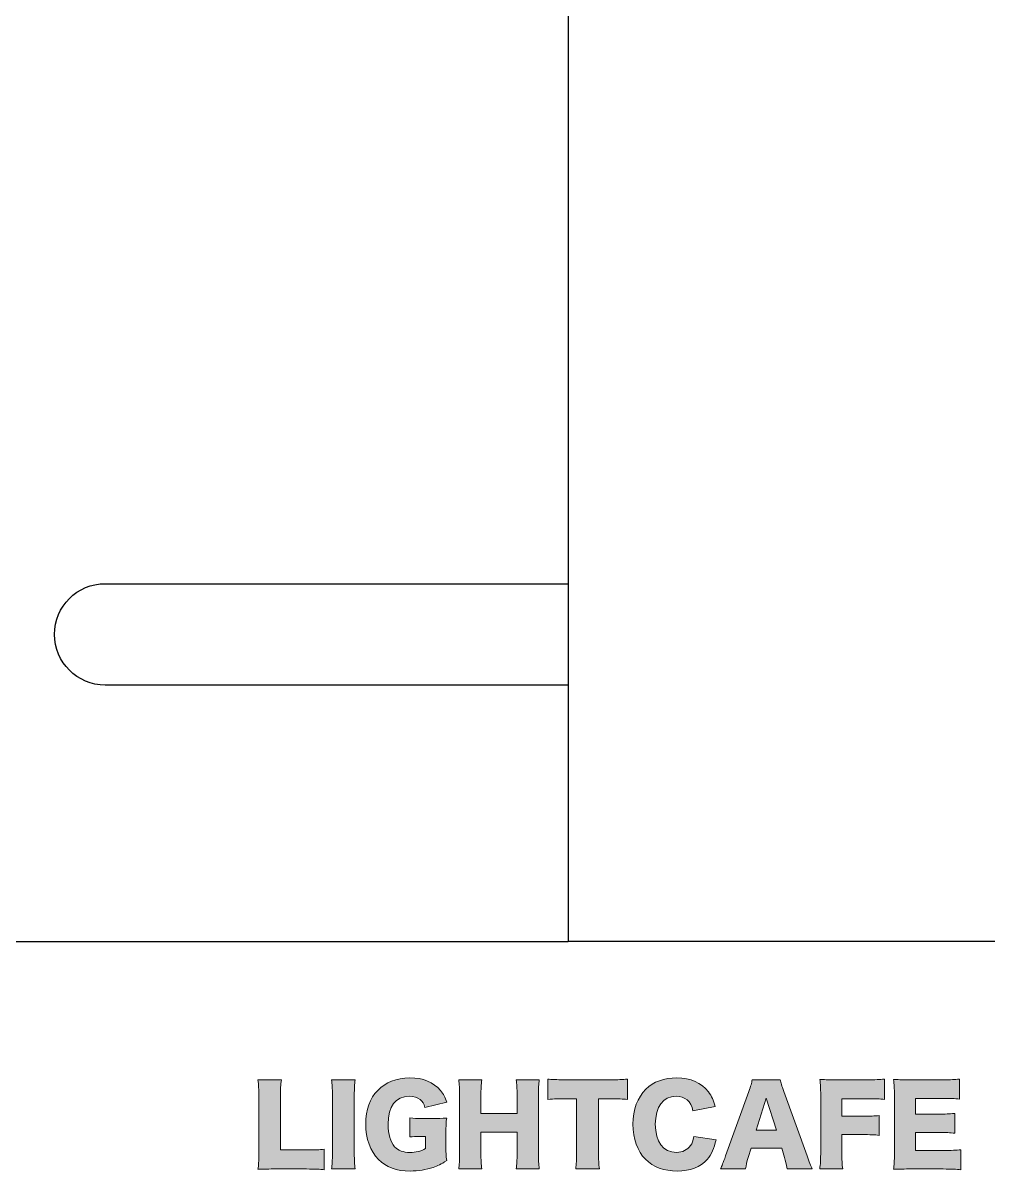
# Model space of a CAD drawing. Header units: millimetres. Extents: x 0 to 329, y 57 to 300.
# Drawn here: x 175.47 to 213.54, y 58.44 to 103.74 of the extents above; entities that cross this region are included whole.
import ezdxf

# ---------------------------------------------------------------- set-up
doc = ezdxf.new("R2010")
doc.units = ezdxf.units.MM
doc.header["$MEASUREMENT"] = 0
doc.layers.get('0').update_dxf_attribs({"lineweight": 0})

# ---------------------------------------------------------------- blocks, each defined once
blk = doc.blocks.new('Block_0')
at = {"color": 1, "lineweight": 25, "true_color": 0xff0000}
for points in [[(151.268, 67.498), (196.981, 67.498)], [(196.981, 81.613)], [(196.981, 77.612)], [(196.981, 67.498)]]:
    blk.add_lwpolyline(points, dxfattribs=at)
blk.add_open_spline([(196.981, 77.612), (196.981, 77.612), (178.714, 77.612), (178.714, 77.612), (177.61, 77.612), (176.713, 78.508), (176.713, 79.613), (176.713, 80.717), (177.61, 81.613), (178.714, 81.613), (178.714, 81.613), (196.981, 81.613), (196.981, 81.613)], degree=3, knots=[0, 0, 0, 0, 1, 1, 1, 2, 2, 2, 3, 3, 3, 4, 4, 4, 4], dxfattribs=at)
blk = doc.blocks.new('Block_4')
at = {"true_color": 0x000000, "transparency": 33554687}
h = blk.add_hatch(color=18, dxfattribs=at)
h.dxf.hatch_style = 2
edge = h.paths.add_edge_path()
edge.add_spline(control_points=[(191.153, 59.802), (190.936, 59.802), (190.865, 59.798), (190.734, 59.781), (190.734, 59.781), (190.734, 60.53), (190.734, 60.53), (190.89, 60.509), (190.992, 60.504), (191.288, 60.504), (191.288, 60.504), (191.626, 60.504), (191.626, 60.504), (191.842, 60.504), (191.999, 60.509), (192.185, 60.526), (192.164, 60.365), (192.155, 60.225), (192.155, 59.95), (192.155, 59.95), (192.155, 59.476), (192.155, 59.476), (192.155, 59.176), (192.16, 59.04), (192.185, 58.846), (191.952, 58.698), (191.838, 58.643), (191.648, 58.579), (191.372, 58.486), (191.064, 58.435), (190.75, 58.435), (190.213, 58.435), (189.794, 58.584), (189.494, 58.888), (189.172, 59.209), (188.994, 59.713), (188.994, 60.293), (188.994, 61.405), (189.667, 62.112), (190.734, 62.112), (191.262, 62.112), (191.664, 61.947), (191.943, 61.609), (192.058, 61.477), (192.126, 61.351), (192.193, 61.147), (192.193, 61.147), (191.33, 60.949), (191.33, 60.949), (191.284, 61.101), (191.233, 61.181), (191.14, 61.253), (191.03, 61.342), (190.89, 61.384), (190.713, 61.384), (190.171, 61.384), (189.875, 60.991), (189.875, 60.28), (189.875, 59.886), (189.964, 59.582), (190.133, 59.396), (190.268, 59.248), (190.476, 59.167), (190.742, 59.167), (190.966, 59.167), (191.148, 59.214), (191.355, 59.32), (191.355, 59.32), (191.355, 59.802), (191.355, 59.802), (191.355, 59.802), (191.153, 59.802), (191.153, 59.802)], knot_values=[0, 0, 0, 0, 1, 1, 1, 2, 2, 2, 3, 3, 3, 4, 4, 4, 5, 5, 5, 6, 6, 6, 7, 7, 7, 8, 8, 8, 9, 9, 9, 10, 10, 10, 11, 11, 11, 12, 12, 12, 13, 13, 13, 14, 14, 14, 15, 15, 15, 16, 16, 16, 17, 17, 17, 18, 18, 18, 19, 19, 19, 20, 20, 20, 21, 21, 21, 22, 22, 22, 23, 23, 23, 24, 24, 24, 24], degree=3, periodic=0)
h = blk.add_hatch(color=18, dxfattribs=at)
h.dxf.hatch_style = 2
edge = h.paths.add_edge_path()
edge.add_spline(control_points=[(201.901, 60.809), (201.82, 61.194), (201.596, 61.384), (201.232, 61.384), (200.716, 61.384), (200.416, 60.978), (200.416, 60.28), (200.416, 59.591), (200.729, 59.172), (201.254, 59.172), (201.486, 59.172), (201.685, 59.269), (201.807, 59.438), (201.879, 59.54), (201.909, 59.624), (201.935, 59.802), (201.935, 59.802), (202.814, 59.671), (202.814, 59.671), (202.734, 59.311), (202.641, 59.104), (202.463, 58.897), (202.201, 58.596), (201.791, 58.435), (201.279, 58.435), (200.763, 58.435), (200.327, 58.596), (200.026, 58.901), (199.713, 59.218), (199.535, 59.713), (199.535, 60.28), (199.535, 60.856), (199.713, 61.342), (200.047, 61.672), (200.34, 61.956), (200.767, 62.112), (201.262, 62.112), (201.807, 62.112), (202.235, 61.926), (202.51, 61.558), (202.645, 61.384), (202.717, 61.228), (202.772, 60.978), (202.772, 60.978), (201.901, 60.809), (201.901, 60.809)], knot_values=[0, 0, 0, 0, 1, 1, 1, 2, 2, 2, 3, 3, 3, 4, 4, 4, 5, 5, 5, 6, 6, 6, 7, 7, 7, 8, 8, 8, 9, 9, 9, 10, 10, 10, 11, 11, 11, 12, 12, 12, 13, 13, 13, 14, 14, 14, 15, 15, 15, 15], degree=3, periodic=0)
h = blk.add_hatch(color=18, dxfattribs=at)
h.dxf.hatch_style = 2
edge = h.paths.add_edge_path()
edge.add_spline(control_points=[(185.366, 58.516), (185.074, 58.516), (184.901, 58.512), (184.74, 58.503), (184.766, 58.651), (184.774, 58.837), (184.774, 59.121), (184.774, 59.121), (184.774, 61.355), (184.774, 61.355), (184.774, 61.651), (184.766, 61.833), (184.74, 62.036), (184.74, 62.036), (185.663, 62.036), (185.663, 62.036), (185.633, 61.816), (185.629, 61.698), (185.629, 61.367), (185.629, 61.367), (185.629, 59.269), (185.629, 59.269), (185.629, 59.269), (186.653, 59.269), (186.653, 59.269), (187.012, 59.269), (187.156, 59.273), (187.355, 59.298), (187.355, 59.298), (187.355, 58.486), (187.355, 58.486), (187.199, 58.507), (186.991, 58.516), (186.653, 58.516), (186.653, 58.516), (185.366, 58.516), (185.366, 58.516)], knot_values=[0, 0, 0, 0, 1, 1, 1, 2, 2, 2, 3, 3, 3, 4, 4, 4, 5, 5, 5, 6, 6, 6, 7, 7, 7, 8, 8, 8, 9, 9, 9, 10, 10, 10, 11, 11, 11, 12, 12, 12, 12], degree=3, periodic=0)
h = blk.add_hatch(color=18, dxfattribs=at)
h.dxf.hatch_style = 2
edge = h.paths.add_edge_path()
edge.add_spline(control_points=[(188.575, 62.036), (188.55, 61.863), (188.541, 61.719), (188.541, 61.41), (188.541, 61.41), (188.541, 59.142), (188.541, 59.142), (188.541, 58.85), (188.55, 58.693), (188.575, 58.516), (188.575, 58.516), (187.644, 58.516), (187.644, 58.516), (187.67, 58.681), (187.678, 58.858), (187.678, 59.142), (187.678, 59.142), (187.678, 61.41), (187.678, 61.41), (187.678, 61.727), (187.67, 61.85), (187.644, 62.036), (187.644, 62.036), (188.575, 62.036), (188.575, 62.036)], knot_values=[0, 0, 0, 0, 1, 1, 1, 2, 2, 2, 3, 3, 3, 4, 4, 4, 5, 5, 5, 6, 6, 6, 7, 7, 7, 8, 8, 8, 8], degree=3, periodic=0)
h = blk.add_hatch(color=18, dxfattribs=at)
h.dxf.hatch_style = 2
edge = h.paths.add_edge_path()
edge.add_spline(control_points=[(195.839, 62.036), (195.813, 61.863), (195.804, 61.706), (195.804, 61.41), (195.804, 61.41), (195.804, 59.142), (195.804, 59.142), (195.804, 58.867), (195.813, 58.723), (195.839, 58.516), (195.839, 58.516), (194.929, 58.516), (194.929, 58.516), (194.954, 58.693), (194.962, 58.85), (194.962, 59.142), (194.962, 59.142), (194.962, 59.963), (194.962, 59.963), (194.962, 59.963), (193.537, 59.963), (193.537, 59.963), (193.537, 59.963), (193.537, 59.142), (193.537, 59.142), (193.537, 58.867), (193.545, 58.706), (193.571, 58.516), (193.571, 58.516), (192.661, 58.516), (192.661, 58.516), (192.686, 58.689), (192.695, 58.846), (192.695, 59.142), (192.695, 59.142), (192.695, 61.41), (192.695, 61.41), (192.695, 61.702), (192.686, 61.854), (192.661, 62.036), (192.661, 62.036), (193.571, 62.036), (193.571, 62.036), (193.545, 61.837), (193.537, 61.672), (193.537, 61.41), (193.537, 61.41), (193.537, 60.707), (193.537, 60.707), (193.537, 60.707), (194.962, 60.707), (194.962, 60.707), (194.962, 60.707), (194.962, 61.41), (194.962, 61.41), (194.962, 61.702), (194.954, 61.871), (194.929, 62.036), (194.929, 62.036), (195.839, 62.036), (195.839, 62.036)], knot_values=[0, 0, 0, 0, 1, 1, 1, 2, 2, 2, 3, 3, 3, 4, 4, 4, 5, 5, 5, 6, 6, 6, 7, 7, 7, 8, 8, 8, 9, 9, 9, 10, 10, 10, 11, 11, 11, 12, 12, 12, 13, 13, 13, 14, 14, 14, 15, 15, 15, 16, 16, 16, 17, 17, 17, 18, 18, 18, 19, 19, 19, 20, 20, 20, 20], degree=3, periodic=0)
h = blk.add_hatch(color=18, dxfattribs=at)
h.dxf.hatch_style = 2
edge = h.paths.add_edge_path()
edge.add_spline(control_points=[(198.176, 59.155), (198.176, 58.901), (198.184, 58.715), (198.21, 58.516), (198.21, 58.516), (197.275, 58.516), (197.275, 58.516), (197.3, 58.715), (197.309, 58.888), (197.309, 59.155), (197.309, 59.155), (197.309, 61.287), (197.309, 61.287), (197.309, 61.287), (196.809, 61.287), (196.809, 61.287), (196.543, 61.287), (196.471, 61.283), (196.17, 61.258), (196.17, 61.258), (196.17, 62.065), (196.17, 62.065), (196.31, 62.049), (196.543, 62.036), (196.801, 62.036), (196.801, 62.036), (198.654, 62.036), (198.654, 62.036), (198.95, 62.036), (199.119, 62.044), (199.314, 62.065), (199.314, 62.065), (199.314, 61.258), (199.314, 61.258), (199.124, 61.279), (198.959, 61.287), (198.654, 61.287), (198.654, 61.287), (198.176, 61.287), (198.176, 61.287), (198.176, 61.287), (198.176, 59.155), (198.176, 59.155)], knot_values=[0, 0, 0, 0, 1, 1, 1, 2, 2, 2, 3, 3, 3, 4, 4, 4, 5, 5, 5, 6, 6, 6, 7, 7, 7, 8, 8, 8, 9, 9, 9, 10, 10, 10, 11, 11, 11, 12, 12, 12, 13, 13, 13, 14, 14, 14, 14], degree=3, periodic=0)
h = blk.add_hatch(color=18, dxfattribs=at)
h.dxf.hatch_style = 2
edge = h.paths.add_edge_path()
edge.add_spline(control_points=[(204.792, 61.312), (204.792, 61.312), (204.399, 60.043), (204.399, 60.043), (204.399, 60.043), (205.194, 60.043), (205.194, 60.043), (205.194, 60.043), (204.792, 61.312), (204.792, 61.312)], knot_values=[0, 0, 0, 0, 1, 1, 1, 2, 2, 2, 3, 3, 3, 3], degree=3, periodic=0)
edge = h.paths.add_edge_path()
edge.add_spline(control_points=[(205.617, 58.516), (205.584, 58.719), (205.558, 58.829), (205.516, 58.973), (205.516, 58.973), (205.402, 59.332), (205.402, 59.332), (205.402, 59.332), (204.196, 59.332), (204.196, 59.332), (204.196, 59.332), (204.082, 58.973), (204.082, 58.973), (204.026, 58.803), (203.997, 58.672), (203.976, 58.516), (203.976, 58.516), (202.986, 58.516), (202.986, 58.516), (203.049, 58.643), (203.087, 58.744), (203.189, 59.032), (203.189, 59.032), (204.103, 61.579), (204.103, 61.579), (204.179, 61.786), (204.217, 61.913), (204.238, 62.036), (204.238, 62.036), (205.343, 62.036), (205.343, 62.036), (205.372, 61.913), (205.402, 61.803), (205.486, 61.579), (205.486, 61.579), (206.404, 59.032), (206.404, 59.032), (206.485, 58.808), (206.552, 58.634), (206.608, 58.516), (206.608, 58.516), (205.617, 58.516), (205.617, 58.516)], knot_values=[0, 0, 0, 0, 1, 1, 1, 2, 2, 2, 3, 3, 3, 4, 4, 4, 5, 5, 5, 6, 6, 6, 7, 7, 7, 8, 8, 8, 9, 9, 9, 10, 10, 10, 11, 11, 11, 12, 12, 12, 13, 13, 13, 14, 14, 14, 14], degree=3, periodic=0)
h = blk.add_hatch(color=18, dxfattribs=at)
h.dxf.hatch_style = 2
edge = h.paths.add_edge_path()
edge.add_spline(control_points=[(207.777, 59.252), (207.777, 58.854), (207.782, 58.702), (207.811, 58.516), (207.811, 58.516), (206.901, 58.516), (206.901, 58.516), (206.931, 58.702), (206.94, 58.871), (206.94, 59.239), (206.94, 59.239), (206.94, 61.431), (206.94, 61.431), (206.94, 61.71), (206.931, 61.85), (206.906, 62.049), (207.079, 62.04), (207.198, 62.036), (207.524, 62.036), (207.524, 62.036), (208.746, 62.036), (208.746, 62.036), (209.119, 62.036), (209.258, 62.04), (209.457, 62.065), (209.457, 62.065), (209.457, 61.262), (209.457, 61.262), (209.271, 61.283), (209.106, 61.291), (208.75, 61.291), (208.75, 61.291), (207.777, 61.291), (207.777, 61.291), (207.777, 61.291), (207.777, 60.598), (207.777, 60.598), (207.777, 60.598), (208.573, 60.598), (208.573, 60.598), (208.903, 60.598), (209.064, 60.606), (209.25, 60.627), (209.25, 60.627), (209.25, 59.844), (209.25, 59.844), (209.064, 59.865), (208.894, 59.874), (208.573, 59.874), (208.573, 59.874), (207.777, 59.874), (207.777, 59.874), (207.777, 59.874), (207.777, 59.252), (207.777, 59.252)], knot_values=[0, 0, 0, 0, 1, 1, 1, 2, 2, 2, 3, 3, 3, 4, 4, 4, 5, 5, 5, 6, 6, 6, 7, 7, 7, 8, 8, 8, 9, 9, 9, 10, 10, 10, 11, 11, 11, 12, 12, 12, 13, 13, 13, 14, 14, 14, 15, 15, 15, 16, 16, 16, 17, 17, 17, 18, 18, 18, 18], degree=3, periodic=0)
h = blk.add_hatch(color=18, dxfattribs=at)
h.dxf.hatch_style = 2
edge = h.paths.add_edge_path()
edge.add_spline(control_points=[(212.467, 58.486), (212.285, 58.507), (212.133, 58.516), (211.769, 58.516), (211.769, 58.516), (210.436, 58.516), (210.436, 58.516), (210.114, 58.516), (209.996, 58.512), (209.814, 58.503), (209.839, 58.672), (209.848, 58.829), (209.848, 59.121), (209.848, 59.121), (209.848, 61.431), (209.848, 61.431), (209.848, 61.693), (209.839, 61.841), (209.814, 62.049), (209.988, 62.04), (210.106, 62.036), (210.436, 62.036), (210.436, 62.036), (211.786, 62.036), (211.786, 62.036), (212.074, 62.036), (212.217, 62.044), (212.416, 62.065), (212.416, 62.065), (212.416, 61.274), (212.416, 61.274), (212.221, 61.295), (212.069, 61.304), (211.786, 61.304), (211.786, 61.304), (210.686, 61.304), (210.686, 61.304), (210.686, 61.304), (210.686, 60.682), (210.686, 60.682), (210.686, 60.682), (211.599, 60.682), (211.599, 60.682), (211.879, 60.682), (211.98, 60.686), (212.234, 60.712), (212.234, 60.712), (212.234, 59.929), (212.234, 59.929), (212.035, 59.95), (211.892, 59.958), (211.599, 59.958), (211.599, 59.958), (210.686, 59.958), (210.686, 59.958), (210.686, 59.958), (210.686, 59.248), (210.686, 59.248), (210.686, 59.248), (211.777, 59.248), (211.777, 59.248), (212.099, 59.248), (212.285, 59.256), (212.467, 59.277), (212.467, 59.277), (212.467, 58.486), (212.467, 58.486)], knot_values=[0, 0, 0, 0, 1, 1, 1, 2, 2, 2, 3, 3, 3, 4, 4, 4, 5, 5, 5, 6, 6, 6, 7, 7, 7, 8, 8, 8, 9, 9, 9, 10, 10, 10, 11, 11, 11, 12, 12, 12, 13, 13, 13, 14, 14, 14, 15, 15, 15, 16, 16, 16, 17, 17, 17, 18, 18, 18, 19, 19, 19, 20, 20, 20, 21, 21, 21, 22, 22, 22, 22], degree=3, periodic=0)
for points, knots in [([(191.153, 59.802), (190.936, 59.802), (190.865, 59.798), (190.734, 59.781), (190.734, 59.781), (190.734, 60.53), (190.734, 60.53), (190.89, 60.509), (190.992, 60.504), (191.288, 60.504), (191.288, 60.504), (191.626, 60.504), (191.626, 60.504), (191.842, 60.504), (191.999, 60.509), (192.185, 60.526), (192.164, 60.365), (192.155, 60.225), (192.155, 59.95), (192.155, 59.95), (192.155, 59.476), (192.155, 59.476), (192.155, 59.176), (192.16, 59.04), (192.185, 58.846), (191.952, 58.698), (191.838, 58.643), (191.648, 58.579), (191.372, 58.486), (191.064, 58.435), (190.75, 58.435), (190.213, 58.435), (189.794, 58.584), (189.494, 58.888), (189.172, 59.209), (188.994, 59.713), (188.994, 60.293), (188.994, 61.405), (189.667, 62.112), (190.734, 62.112), (191.262, 62.112), (191.664, 61.947), (191.943, 61.609), (192.058, 61.477), (192.126, 61.351), (192.193, 61.147), (192.193, 61.147), (191.33, 60.949), (191.33, 60.949), (191.284, 61.101), (191.233, 61.181), (191.14, 61.253), (191.03, 61.342), (190.89, 61.384), (190.713, 61.384), (190.171, 61.384), (189.875, 60.991), (189.875, 60.28), (189.875, 59.886), (189.964, 59.582), (190.133, 59.396), (190.268, 59.248), (190.476, 59.167), (190.742, 59.167), (190.966, 59.167), (191.148, 59.214), (191.355, 59.32), (191.355, 59.32), (191.355, 59.802), (191.355, 59.802), (191.355, 59.802), (191.153, 59.802), (191.153, 59.802)], [0, 0, 0, 0, 1, 1, 1, 2, 2, 2, 3, 3, 3, 4, 4, 4, 5, 5, 5, 6, 6, 6, 7, 7, 7, 8, 8, 8, 9, 9, 9, 10, 10, 10, 11, 11, 11, 12, 12, 12, 13, 13, 13, 14, 14, 14, 15, 15, 15, 16, 16, 16, 17, 17, 17, 18, 18, 18, 19, 19, 19, 20, 20, 20, 21, 21, 21, 22, 22, 22, 23, 23, 23, 24, 24, 24, 24]), ([(201.901, 60.809), (201.82, 61.194), (201.596, 61.384), (201.232, 61.384), (200.716, 61.384), (200.416, 60.978), (200.416, 60.28), (200.416, 59.591), (200.729, 59.172), (201.254, 59.172), (201.486, 59.172), (201.685, 59.269), (201.807, 59.438), (201.879, 59.54), (201.909, 59.624), (201.935, 59.802), (201.935, 59.802), (202.814, 59.671), (202.814, 59.671), (202.734, 59.311), (202.641, 59.104), (202.463, 58.897), (202.201, 58.596), (201.791, 58.435), (201.279, 58.435), (200.763, 58.435), (200.327, 58.596), (200.026, 58.901), (199.713, 59.218), (199.535, 59.713), (199.535, 60.28), (199.535, 60.856), (199.713, 61.342), (200.047, 61.672), (200.34, 61.956), (200.767, 62.112), (201.262, 62.112), (201.807, 62.112), (202.235, 61.926), (202.51, 61.558), (202.645, 61.384), (202.717, 61.228), (202.772, 60.978), (202.772, 60.978), (201.901, 60.809), (201.901, 60.809)], [0, 0, 0, 0, 1, 1, 1, 2, 2, 2, 3, 3, 3, 4, 4, 4, 5, 5, 5, 6, 6, 6, 7, 7, 7, 8, 8, 8, 9, 9, 9, 10, 10, 10, 11, 11, 11, 12, 12, 12, 13, 13, 13, 14, 14, 14, 15, 15, 15, 15]), ([(185.366, 58.516), (185.074, 58.516), (184.901, 58.512), (184.74, 58.503), (184.766, 58.651), (184.774, 58.837), (184.774, 59.121), (184.774, 59.121), (184.774, 61.355), (184.774, 61.355), (184.774, 61.651), (184.766, 61.833), (184.74, 62.036), (184.74, 62.036), (185.663, 62.036), (185.663, 62.036), (185.633, 61.816), (185.629, 61.698), (185.629, 61.367), (185.629, 61.367), (185.629, 59.269), (185.629, 59.269), (185.629, 59.269), (186.653, 59.269), (186.653, 59.269), (187.012, 59.269), (187.156, 59.273), (187.355, 59.298), (187.355, 59.298), (187.355, 58.486), (187.355, 58.486), (187.199, 58.507), (186.991, 58.516), (186.653, 58.516), (186.653, 58.516), (185.366, 58.516), (185.366, 58.516)], [0, 0, 0, 0, 1, 1, 1, 2, 2, 2, 3, 3, 3, 4, 4, 4, 5, 5, 5, 6, 6, 6, 7, 7, 7, 8, 8, 8, 9, 9, 9, 10, 10, 10, 11, 11, 11, 12, 12, 12, 12]), ([(188.575, 62.036), (188.55, 61.863), (188.541, 61.719), (188.541, 61.41), (188.541, 61.41), (188.541, 59.142), (188.541, 59.142), (188.541, 58.85), (188.55, 58.693), (188.575, 58.516), (188.575, 58.516), (187.644, 58.516), (187.644, 58.516), (187.67, 58.681), (187.678, 58.858), (187.678, 59.142), (187.678, 59.142), (187.678, 61.41), (187.678, 61.41), (187.678, 61.727), (187.67, 61.85), (187.644, 62.036), (187.644, 62.036), (188.575, 62.036), (188.575, 62.036)], [0, 0, 0, 0, 1, 1, 1, 2, 2, 2, 3, 3, 3, 4, 4, 4, 5, 5, 5, 6, 6, 6, 7, 7, 7, 8, 8, 8, 8]), ([(195.839, 62.036), (195.813, 61.863), (195.804, 61.706), (195.804, 61.41), (195.804, 61.41), (195.804, 59.142), (195.804, 59.142), (195.804, 58.867), (195.813, 58.723), (195.839, 58.516), (195.839, 58.516), (194.929, 58.516), (194.929, 58.516), (194.954, 58.693), (194.962, 58.85), (194.962, 59.142), (194.962, 59.142), (194.962, 59.963), (194.962, 59.963), (194.962, 59.963), (193.537, 59.963), (193.537, 59.963), (193.537, 59.963), (193.537, 59.142), (193.537, 59.142), (193.537, 58.867), (193.545, 58.706), (193.571, 58.516), (193.571, 58.516), (192.661, 58.516), (192.661, 58.516), (192.686, 58.689), (192.695, 58.846), (192.695, 59.142), (192.695, 59.142), (192.695, 61.41), (192.695, 61.41), (192.695, 61.702), (192.686, 61.854), (192.661, 62.036), (192.661, 62.036), (193.571, 62.036), (193.571, 62.036), (193.545, 61.837), (193.537, 61.672), (193.537, 61.41), (193.537, 61.41), (193.537, 60.707), (193.537, 60.707), (193.537, 60.707), (194.962, 60.707), (194.962, 60.707), (194.962, 60.707), (194.962, 61.41), (194.962, 61.41), (194.962, 61.702), (194.954, 61.871), (194.929, 62.036), (194.929, 62.036), (195.839, 62.036), (195.839, 62.036)], [0, 0, 0, 0, 1, 1, 1, 2, 2, 2, 3, 3, 3, 4, 4, 4, 5, 5, 5, 6, 6, 6, 7, 7, 7, 8, 8, 8, 9, 9, 9, 10, 10, 10, 11, 11, 11, 12, 12, 12, 13, 13, 13, 14, 14, 14, 15, 15, 15, 16, 16, 16, 17, 17, 17, 18, 18, 18, 19, 19, 19, 20, 20, 20, 20]), ([(198.176, 59.155), (198.176, 58.901), (198.184, 58.715), (198.21, 58.516), (198.21, 58.516), (197.275, 58.516), (197.275, 58.516), (197.3, 58.715), (197.309, 58.888), (197.309, 59.155), (197.309, 59.155), (197.309, 61.287), (197.309, 61.287), (197.309, 61.287), (196.809, 61.287), (196.809, 61.287), (196.543, 61.287), (196.471, 61.283), (196.17, 61.258), (196.17, 61.258), (196.17, 62.065), (196.17, 62.065), (196.31, 62.049), (196.543, 62.036), (196.801, 62.036), (196.801, 62.036), (198.654, 62.036), (198.654, 62.036), (198.95, 62.036), (199.119, 62.044), (199.314, 62.065), (199.314, 62.065), (199.314, 61.258), (199.314, 61.258), (199.124, 61.279), (198.959, 61.287), (198.654, 61.287), (198.654, 61.287), (198.176, 61.287), (198.176, 61.287), (198.176, 61.287), (198.176, 59.155), (198.176, 59.155)], [0, 0, 0, 0, 1, 1, 1, 2, 2, 2, 3, 3, 3, 4, 4, 4, 5, 5, 5, 6, 6, 6, 7, 7, 7, 8, 8, 8, 9, 9, 9, 10, 10, 10, 11, 11, 11, 12, 12, 12, 13, 13, 13, 14, 14, 14, 14]), ([(205.617, 58.516), (205.584, 58.719), (205.558, 58.829), (205.516, 58.973), (205.516, 58.973), (205.402, 59.332), (205.402, 59.332), (205.402, 59.332), (204.196, 59.332), (204.196, 59.332), (204.196, 59.332), (204.082, 58.973), (204.082, 58.973), (204.026, 58.803), (203.997, 58.672), (203.976, 58.516), (203.976, 58.516), (202.986, 58.516), (202.986, 58.516), (203.049, 58.643), (203.087, 58.744), (203.189, 59.032), (203.189, 59.032), (204.103, 61.579), (204.103, 61.579), (204.179, 61.786), (204.217, 61.913), (204.238, 62.036), (204.238, 62.036), (205.343, 62.036), (205.343, 62.036), (205.372, 61.913), (205.402, 61.803), (205.486, 61.579), (205.486, 61.579), (206.404, 59.032), (206.404, 59.032), (206.485, 58.808), (206.552, 58.634), (206.608, 58.516), (206.608, 58.516), (205.617, 58.516), (205.617, 58.516)], [0, 0, 0, 0, 1, 1, 1, 2, 2, 2, 3, 3, 3, 4, 4, 4, 5, 5, 5, 6, 6, 6, 7, 7, 7, 8, 8, 8, 9, 9, 9, 10, 10, 10, 11, 11, 11, 12, 12, 12, 13, 13, 13, 14, 14, 14, 14]), ([(207.777, 59.252), (207.777, 58.854), (207.782, 58.702), (207.811, 58.516), (207.811, 58.516), (206.901, 58.516), (206.901, 58.516), (206.931, 58.702), (206.94, 58.871), (206.94, 59.239), (206.94, 59.239), (206.94, 61.431), (206.94, 61.431), (206.94, 61.71), (206.931, 61.85), (206.906, 62.049), (207.079, 62.04), (207.198, 62.036), (207.524, 62.036), (207.524, 62.036), (208.746, 62.036), (208.746, 62.036), (209.119, 62.036), (209.258, 62.04), (209.457, 62.065), (209.457, 62.065), (209.457, 61.262), (209.457, 61.262), (209.271, 61.283), (209.106, 61.291), (208.75, 61.291), (208.75, 61.291), (207.777, 61.291), (207.777, 61.291), (207.777, 61.291), (207.777, 60.598), (207.777, 60.598), (207.777, 60.598), (208.573, 60.598), (208.573, 60.598), (208.903, 60.598), (209.064, 60.606), (209.25, 60.627), (209.25, 60.627), (209.25, 59.844), (209.25, 59.844), (209.064, 59.865), (208.894, 59.874), (208.573, 59.874), (208.573, 59.874), (207.777, 59.874), (207.777, 59.874), (207.777, 59.874), (207.777, 59.252), (207.777, 59.252)], [0, 0, 0, 0, 1, 1, 1, 2, 2, 2, 3, 3, 3, 4, 4, 4, 5, 5, 5, 6, 6, 6, 7, 7, 7, 8, 8, 8, 9, 9, 9, 10, 10, 10, 11, 11, 11, 12, 12, 12, 13, 13, 13, 14, 14, 14, 15, 15, 15, 16, 16, 16, 17, 17, 17, 18, 18, 18, 18]), ([(212.467, 58.486), (212.285, 58.507), (212.133, 58.516), (211.769, 58.516), (211.769, 58.516), (210.436, 58.516), (210.436, 58.516), (210.114, 58.516), (209.996, 58.512), (209.814, 58.503), (209.839, 58.672), (209.848, 58.829), (209.848, 59.121), (209.848, 59.121), (209.848, 61.431), (209.848, 61.431), (209.848, 61.693), (209.839, 61.841), (209.814, 62.049), (209.988, 62.04), (210.106, 62.036), (210.436, 62.036), (210.436, 62.036), (211.786, 62.036), (211.786, 62.036), (212.074, 62.036), (212.217, 62.044), (212.416, 62.065), (212.416, 62.065), (212.416, 61.274), (212.416, 61.274), (212.221, 61.295), (212.069, 61.304), (211.786, 61.304), (211.786, 61.304), (210.686, 61.304), (210.686, 61.304), (210.686, 61.304), (210.686, 60.682), (210.686, 60.682), (210.686, 60.682), (211.599, 60.682), (211.599, 60.682), (211.879, 60.682), (211.98, 60.686), (212.234, 60.712), (212.234, 60.712), (212.234, 59.929), (212.234, 59.929), (212.035, 59.95), (211.892, 59.958), (211.599, 59.958), (211.599, 59.958), (210.686, 59.958), (210.686, 59.958), (210.686, 59.958), (210.686, 59.248), (210.686, 59.248), (210.686, 59.248), (211.777, 59.248), (211.777, 59.248), (212.099, 59.248), (212.285, 59.256), (212.467, 59.277), (212.467, 59.277), (212.467, 58.486), (212.467, 58.486)], [0, 0, 0, 0, 1, 1, 1, 2, 2, 2, 3, 3, 3, 4, 4, 4, 5, 5, 5, 6, 6, 6, 7, 7, 7, 8, 8, 8, 9, 9, 9, 10, 10, 10, 11, 11, 11, 12, 12, 12, 13, 13, 13, 14, 14, 14, 15, 15, 15, 16, 16, 16, 17, 17, 17, 18, 18, 18, 19, 19, 19, 20, 20, 20, 21, 21, 21, 22, 22, 22, 22]), ([(204.792, 61.312), (204.792, 61.312), (204.399, 60.043), (204.399, 60.043), (204.399, 60.043), (205.194, 60.043), (205.194, 60.043), (205.194, 60.043), (204.792, 61.312), (204.792, 61.312)], [0, 0, 0, 0, 1, 1, 1, 2, 2, 2, 3, 3, 3, 3])]:
    blk.add_open_spline(points, degree=3, knots=knots)

msp = doc.modelspace()

# ---------------------------------------------------------------- linework, layer by layer
at = {"color": 1, "lineweight": 25, "true_color": 0xff0000}
msp.add_lwpolyline([(196.981, 105.001), (196.981, 67.501), (237.373, 67.501), (237.373, 65.001), (277.523, 65.001), (277.523, 67.501), (329.109, 67.501), (329.109, 297.501), (277.523, 297.501), (277.523, 300.001), (237.373, 300.001), (237.373, 297.501), (230.732, 297.501), (230.732, 283.615), (196.981, 283.615)], dxfattribs=at)

# ---------------------------------------------------------------- block references
for name in ['Block_0', 'Block_4']:
    msp.add_blockref(name, (0, 0))

doc.saveas('drawing.dxf')
